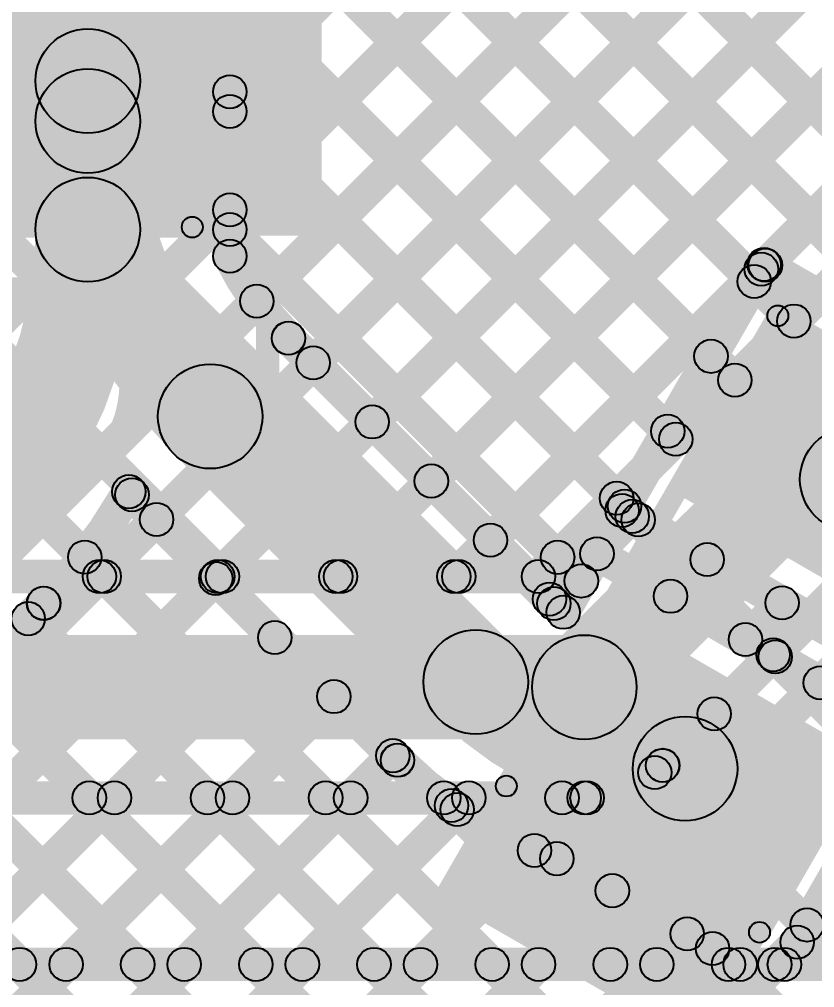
# Model space of a CAD drawing. Header units: millimetres. Extents: x 0 to 5.55, y 0 to 1.02.
# Drawn here: x 2.7196 to 2.91, y 0.3549 to 0.5868 of the extents above; entities that cross this region are included whole.
import ezdxf

# ---------------------------------------------------------------- set-up
doc = ezdxf.new("R2010")
doc.units = ezdxf.units.MM
doc.header["$MEASUREMENT"] = 0
for name, color, linetype in [('BottomLayer', 5, 'Continuous'), ('TopLayer', 1, 'Continuous'), ('TopOverlay', 2, 'Continuous'), ('TopPaste', 8, 'Continuous'), ('TopSolder', 216, 'Continuous')]:
    doc.layers.add(name, color=color, linetype=linetype)

# ---------------------------------------------------------------- blocks, each defined once
blk = doc.blocks.new('LED_0805_39')
at = {"layer": 'TopLayer'}
for points in [[(-0.05999, 0.03001), (-0.01999, 0.03001), (-0.01999, -0.02999), (-0.05999, -0.02999)], [(0.02001, 0.03001), (0.06001, 0.03001), (0.06001, -0.02999), (0.02001, -0.02999)]]:
    blk.add_hatch(color=1, dxfattribs=at).paths.add_polyline_path(points)
at = {"layer": 'TopOverlay'}
h = blk.add_hatch(color=2, dxfattribs=at)
edge = h.paths.add_edge_path()
edge.add_arc((-0.06499, 0.03501), 0.0025, 0, 360)
h = blk.add_hatch(color=2, dxfattribs=at)
edge = h.paths.add_edge_path()
edge.add_arc((-0.06499, 0.03501), 0.0025, 0, 360)
for points in [[(-0.06499, 0.03251), (-0.06499, 0.03751), (0.06501, 0.03751), (0.06501, 0.03251)], [(-0.06249, -0.03499), (-0.06749, -0.03499), (-0.06749, 0.03501), (-0.06249, 0.03501)], [(0.06751, -0.03499), (0.06251, -0.03499), (0.06251, 0.03501), (0.06751, 0.03501)], [(0.09601, 0.03701), (0.06401, 0.03701), (0.06401, -0.03699), (0.09601, -0.03699)], [(-0.06499, -0.03749), (-0.06499, -0.03249), (0.06501, -0.03249), (0.06501, -0.03749)]]:
    blk.add_hatch(color=2, dxfattribs=at).paths.add_polyline_path(points)
h = blk.add_hatch(color=2, dxfattribs=at)
edge = h.paths.add_edge_path()
edge.add_arc((0.06501, 0.03501), 0.0025, 0, 360)
h = blk.add_hatch(color=2, dxfattribs=at)
edge = h.paths.add_edge_path()
edge.add_arc((0.06501, 0.03501), 0.0025, 0, 360)
h = blk.add_hatch(color=2, dxfattribs=at)
edge = h.paths.add_edge_path()
edge.add_arc((-0.06499, -0.03499), 0.0025, 0, 360)
h = blk.add_hatch(color=2, dxfattribs=at)
edge = h.paths.add_edge_path()
edge.add_arc((-0.06499, -0.03499), 0.0025, 0, 360)
h = blk.add_hatch(color=2, dxfattribs=at)
edge = h.paths.add_edge_path()
edge.add_arc((0.06501, -0.03499), 0.0025, 0, 360)
h = blk.add_hatch(color=2, dxfattribs=at)
edge = h.paths.add_edge_path()
edge.add_arc((0.06501, -0.03499), 0.0025, 0, 360)
at = {"layer": 'TopPaste'}
for points in [[(-0.05999, 0.03001), (-0.01999, 0.03001), (-0.01999, -0.02999), (-0.05999, -0.02999)], [(0.02001, 0.03001), (0.06001, 0.03001), (0.06001, -0.02999), (0.02001, -0.02999)]]:
    blk.add_hatch(color=8, dxfattribs=at).paths.add_polyline_path(points)
at = {"layer": 'TopSolder'}
for points in [[(-0.06399, 0.03401), (-0.01599, 0.03401), (-0.01599, -0.03399), (-0.06399, -0.03399)], [(0.01601, 0.03401), (0.06401, 0.03401), (0.06401, -0.03399), (0.01601, -0.03399)]]:
    blk.add_hatch(color=216, dxfattribs=at).paths.add_polyline_path(points)
at = {"layer": 'TopOverlay'}
for centre in [(-0.06499, 0.03501), (-0.06499, 0.03501), (0.06501, 0.03501), (0.06501, 0.03501), (-0.06499, -0.03499), (-0.06499, -0.03499), (0.06501, -0.03499), (0.06501, -0.03499)]:
    blk.add_circle(centre, 0.0025, dxfattribs=at)
blk = doc.blocks.new('LED_0805_42')
at = {"layer": 'TopLayer'}
for points in [[(-0.05999, 0.03001), (-0.01999, 0.03001), (-0.01999, -0.02999), (-0.05999, -0.02999)], [(0.02001, 0.03001), (0.06001, 0.03001), (0.06001, -0.02999), (0.02001, -0.02999)]]:
    blk.add_hatch(color=1, dxfattribs=at).paths.add_polyline_path(points)
at = {"layer": 'TopOverlay'}
h = blk.add_hatch(color=2, dxfattribs=at)
edge = h.paths.add_edge_path()
edge.add_arc((-0.06499, 0.03501), 0.0025, 0, 360)
h = blk.add_hatch(color=2, dxfattribs=at)
edge = h.paths.add_edge_path()
edge.add_arc((-0.06499, 0.03501), 0.0025, 0, 360)
for points in [[(0.06501, 0.03751), (0.06501, 0.03251), (-0.06499, 0.03251), (-0.06499, 0.03751)], [(-0.06249, -0.03499), (-0.06749, -0.03499), (-0.06749, 0.03501), (-0.06249, 0.03501)], [(0.06751, -0.03499), (0.06251, -0.03499), (0.06251, 0.03501), (0.06751, 0.03501)], [(0.09601, 0.03701), (0.06401, 0.03701), (0.06401, -0.03699), (0.09601, -0.03699)], [(0.06501, -0.03249), (0.06501, -0.03749), (-0.06499, -0.03749), (-0.06499, -0.03249)]]:
    blk.add_hatch(color=2, dxfattribs=at).paths.add_polyline_path(points)
h = blk.add_hatch(color=2, dxfattribs=at)
edge = h.paths.add_edge_path()
edge.add_arc((0.06501, 0.03501), 0.0025, 0, 360)
h = blk.add_hatch(color=2, dxfattribs=at)
edge = h.paths.add_edge_path()
edge.add_arc((0.06501, 0.03501), 0.0025, 0, 360)
h = blk.add_hatch(color=2, dxfattribs=at)
edge = h.paths.add_edge_path()
edge.add_arc((-0.06499, -0.03499), 0.0025, 0, 360)
h = blk.add_hatch(color=2, dxfattribs=at)
edge = h.paths.add_edge_path()
edge.add_arc((-0.06499, -0.03499), 0.0025, 0, 360)
h = blk.add_hatch(color=2, dxfattribs=at)
edge = h.paths.add_edge_path()
edge.add_arc((0.06501, -0.03499), 0.0025, 0, 360)
h = blk.add_hatch(color=2, dxfattribs=at)
edge = h.paths.add_edge_path()
edge.add_arc((0.06501, -0.03499), 0.0025, 0, 360)
at = {"layer": 'TopPaste'}
for points in [[(-0.05999, 0.03001), (-0.01999, 0.03001), (-0.01999, -0.02999), (-0.05999, -0.02999)], [(0.02001, 0.03001), (0.06001, 0.03001), (0.06001, -0.02999), (0.02001, -0.02999)]]:
    blk.add_hatch(color=8, dxfattribs=at).paths.add_polyline_path(points)
at = {"layer": 'TopSolder'}
for points in [[(-0.06399, 0.03401), (-0.01599, 0.03401), (-0.01599, -0.03399), (-0.06399, -0.03399)], [(0.01601, 0.03401), (0.06401, 0.03401), (0.06401, -0.03399), (0.01601, -0.03399)]]:
    blk.add_hatch(color=216, dxfattribs=at).paths.add_polyline_path(points)
at = {"layer": 'TopOverlay'}
for centre in [(-0.06499, 0.03501), (-0.06499, 0.03501), (0.06501, 0.03501), (0.06501, 0.03501), (-0.06499, -0.03499), (-0.06499, -0.03499), (0.06501, -0.03499), (0.06501, -0.03499)]:
    blk.add_circle(centre, 0.0025, dxfattribs=at)

msp = doc.modelspace()

# ---------------------------------------------------------------- hatches: boundary and pattern name
at = {"layer": 'BottomLayer'}
for points in [[(2.47498, 0.71267), (2.48063, 0.71833), (2.74278, 0.45619), (2.73712, 0.45053)], [(2.50326, 0.71267), (2.50892, 0.71833), (2.77106, 0.45619), (2.7654, 0.45053)], [(2.52769, 0.0386), (2.52204, 0.04426), (3.19511, 0.71733), (3.20076, 0.71167)], [(2.53154, 0.71267), (2.5372, 0.71833), (2.79934, 0.45619), (2.79369, 0.45053)], [(2.55598, 0.0386), (2.55032, 0.04426), (3.22339, 0.71733), (3.22905, 0.71167)], [(2.55983, 0.71267), (2.56549, 0.71833), (2.82763, 0.45619), (2.82197, 0.45053)], [(2.58811, 0.71267), (2.59377, 0.71833), (2.85131, 0.46079), (2.84565, 0.45513)], [(2.60021, 0.45053), (2.59455, 0.45619), (2.85669, 0.71833), (2.86235, 0.71267)], [(2.6164, 0.71267), (2.62205, 0.71833), (2.86545, 0.47493), (2.8598, 0.46927)], [(2.62849, 0.45053), (2.62284, 0.45619), (2.88498, 0.71833), (2.89064, 0.71267)], [(2.64468, 0.71267), (2.65034, 0.71833), (2.8796, 0.48907), (2.87394, 0.48342)], [(2.65678, 0.45053), (2.65112, 0.45619), (2.91326, 0.71833), (2.91892, 0.71267)], [(2.67297, 0.71267), (2.67862, 0.71833), (2.89374, 0.50321), (2.88808, 0.49756)], [(2.68506, 0.45053), (2.6794, 0.45619), (2.94155, 0.71833), (2.9472, 0.71267)], [(2.70125, 0.71267), (2.70691, 0.71833), (2.90788, 0.51736), (2.90222, 0.5117)], [(2.71335, 0.45053), (2.70769, 0.45619), (2.96983, 0.71833), (2.97549, 0.71267)], [(2.72954, 0.71267), (2.73519, 0.71833), (2.92202, 0.5315), (2.91637, 0.52584)], [(2.74163, 0.45053), (2.73597, 0.45619), (2.99812, 0.71833), (3.00377, 0.71267)], [(2.75782, 0.71267), (2.76348, 0.71833), (2.93686, 0.54494), (2.93121, 0.53928)], [(2.76991, 0.45053), (2.76426, 0.45619), (3.0264, 0.71833), (3.03206, 0.71267)], [(2.7982, 0.45053), (2.79254, 0.45619), (3.05468, 0.71833), (3.06034, 0.71267)], [(2.82648, 0.45053), (2.82083, 0.45619), (3.08297, 0.71833), (3.08863, 0.71267)], [(2.58426, 0.0386), (2.57861, 0.04426), (3.23117, 0.69683), (3.23683, 0.69117)], [(2.84671, 0.45053), (2.84105, 0.45619), (2.92543, 0.54057), (2.93109, 0.53491)], [(2.8637, 0.41802), (2.84602, 0.4357), (2.93816, 0.52784), (2.95584, 0.51016)], [(2.87646, 0.40532), (2.8708, 0.41098), (2.96291, 0.50309), (2.96857, 0.49743)], [(2.252, 0.44936), (2.252, 0.45736), (2.84388, 0.45736), (2.84388, 0.44936)], [(2.21734, 0.41436), (2.21734, 0.43936), (2.85486, 0.43936), (2.85486, 0.41436)], [(2.89727, 0.4318), (2.90293, 0.43745), (3.29612, 0.04426), (3.29047, 0.0386)], [(2.88313, 0.41765), (2.88879, 0.42331), (3.26784, 0.04426), (3.26218, 0.0386)], [(2.8689, 0.4036), (2.87456, 0.40925), (3.14555, 0.13826), (3.1399, 0.1326)], [(2.252, 0.39636), (2.252, 0.40436), (2.85486, 0.40436), (2.85486, 0.39636)], [(2.47113, 0.0386), (2.46547, 0.04426), (2.82439, 0.40319), (2.83005, 0.39753)], [(2.48811, 0.14044), (2.48245, 0.14609), (2.73954, 0.40319), (2.7452, 0.39753)], [(2.49323, 0.08899), (2.48757, 0.09465), (2.79611, 0.40319), (2.80177, 0.39753)], [(2.4965, 0.12054), (2.49084, 0.1262), (2.76783, 0.40319), (2.77348, 0.39753)], [(2.49941, 0.0386), (2.49375, 0.04426), (2.85269, 0.40319), (2.85834, 0.39754)], [(2.67698, 0.39753), (2.68264, 0.40319), (2.94756, 0.13826), (2.94191, 0.1326)], [(2.70527, 0.39753), (2.71092, 0.40319), (2.97585, 0.13826), (2.97019, 0.1326)], [(2.73355, 0.39753), (2.73921, 0.40319), (3.00413, 0.13826), (2.99848, 0.1326)], [(2.76183, 0.39753), (2.76749, 0.40319), (3.03242, 0.13826), (3.02676, 0.1326)], [(2.79012, 0.39753), (2.79578, 0.40319), (3.0607, 0.13826), (3.05504, 0.1326)], [(2.8184, 0.39753), (2.82406, 0.40319), (3.08899, 0.13826), (3.08333, 0.1326)], [(2.84669, 0.39753), (2.85234, 0.40319), (3.11727, 0.13826), (3.11161, 0.1326)]]:
    msp.add_hatch(color=5, dxfattribs=at).paths.add_polyline_path(points)
h = msp.add_hatch(color=5, dxfattribs=at)
edge = h.paths.add_edge_path()
edge.add_arc((2.90505, 0.51453), 0.004, 0, 360)
h = msp.add_hatch(color=5, dxfattribs=at)
edge = h.paths.add_edge_path()
edge.add_arc((2.89091, 0.50039), 0.004, 0, 360)
h = msp.add_hatch(color=5, dxfattribs=at)
edge = h.paths.add_edge_path()
edge.add_arc((2.87677, 0.48624), 0.004, 0, 360)
h = msp.add_hatch(color=5, dxfattribs=at)
edge = h.paths.add_edge_path()
edge.add_arc((2.86262, 0.4721), 0.004, 0, 360)
h = msp.add_hatch(color=5, dxfattribs=at)
edge = h.paths.add_edge_path()
edge.add_arc((2.84848, 0.45796), 0.004, 0, 360)
h = msp.add_hatch(color=5, dxfattribs=at)
edge = h.paths.add_edge_path()
edge.add_arc((2.7388, 0.45336), 0.004, 0, 360)
h = msp.add_hatch(color=5, dxfattribs=at)
edge = h.paths.add_edge_path()
edge.add_arc((2.73995, 0.45336), 0.004, 0, 360)
h = msp.add_hatch(color=5, dxfattribs=at)
edge = h.paths.add_edge_path()
edge.add_arc((2.76709, 0.45336), 0.004, 0, 360)
h = msp.add_hatch(color=5, dxfattribs=at)
edge = h.paths.add_edge_path()
edge.add_arc((2.76823, 0.45336), 0.004, 0, 360)
h = msp.add_hatch(color=5, dxfattribs=at)
edge = h.paths.add_edge_path()
edge.add_arc((2.79537, 0.45336), 0.004, 0, 360)
h = msp.add_hatch(color=5, dxfattribs=at)
edge = h.paths.add_edge_path()
edge.add_arc((2.79652, 0.45336), 0.004, 0, 360)
h = msp.add_hatch(color=5, dxfattribs=at)
edge = h.paths.add_edge_path()
edge.add_arc((2.82365, 0.45336), 0.004, 0, 360)
h = msp.add_hatch(color=5, dxfattribs=at)
edge = h.paths.add_edge_path()
edge.add_arc((2.8248, 0.45336), 0.004, 0, 360)
h = msp.add_hatch(color=5, dxfattribs=at)
edge = h.paths.add_edge_path()
edge.add_arc((2.84388, 0.45336), 0.004, 0, 360)
h = msp.add_hatch(color=5, dxfattribs=at)
edge = h.paths.add_edge_path()
edge.add_arc((2.84388, 0.45336), 0.004, 0, 360)
h = msp.add_hatch(color=5, dxfattribs=at)
edge = h.paths.add_edge_path()
edge.add_arc((2.85486, 0.42686), 0.0125, 0, 360)
h = msp.add_hatch(color=5, dxfattribs=at)
edge = h.paths.add_edge_path()
edge.add_arc((2.85486, 0.42686), 0.0125, 0, 360)
h = msp.add_hatch(color=5, dxfattribs=at)
edge = h.paths.add_edge_path()
edge.add_arc((2.9001, 0.43462), 0.004, 0, 360)
h = msp.add_hatch(color=5, dxfattribs=at)
edge = h.paths.add_edge_path()
edge.add_arc((2.88596, 0.42048), 0.004, 0, 360)
h = msp.add_hatch(color=5, dxfattribs=at)
edge = h.paths.add_edge_path()
edge.add_arc((2.87173, 0.40643), 0.004, 0, 360)
h = msp.add_hatch(color=5, dxfattribs=at)
edge = h.paths.add_edge_path()
edge.add_arc((2.8736, 0.40812), 0.004, 0, 360)
h = msp.add_hatch(color=5, dxfattribs=at)
edge = h.paths.add_edge_path()
edge.add_arc((2.87363, 0.40815), 0.004, 0, 360)
h = msp.add_hatch(color=5, dxfattribs=at)
edge = h.paths.add_edge_path()
edge.add_arc((2.87363, 0.40815), 0.004, 0, 360)
h = msp.add_hatch(color=5, dxfattribs=at)
edge = h.paths.add_edge_path()
edge.add_arc((2.73638, 0.40036), 0.004, 0, 360)
h = msp.add_hatch(color=5, dxfattribs=at)
edge = h.paths.add_edge_path()
edge.add_arc((2.74237, 0.40036), 0.004, 0, 360)
h = msp.add_hatch(color=5, dxfattribs=at)
edge = h.paths.add_edge_path()
edge.add_arc((2.76466, 0.40036), 0.004, 0, 360)
h = msp.add_hatch(color=5, dxfattribs=at)
edge = h.paths.add_edge_path()
edge.add_arc((2.77065, 0.40036), 0.004, 0, 360)
h = msp.add_hatch(color=5, dxfattribs=at)
edge = h.paths.add_edge_path()
edge.add_arc((2.79295, 0.40036), 0.004, 0, 360)
h = msp.add_hatch(color=5, dxfattribs=at)
edge = h.paths.add_edge_path()
edge.add_arc((2.79894, 0.40036), 0.004, 0, 360)
h = msp.add_hatch(color=5, dxfattribs=at)
edge = h.paths.add_edge_path()
edge.add_arc((2.82123, 0.40036), 0.004, 0, 360)
h = msp.add_hatch(color=5, dxfattribs=at)
edge = h.paths.add_edge_path()
edge.add_arc((2.82722, 0.40036), 0.004, 0, 360)
h = msp.add_hatch(color=5, dxfattribs=at)
edge = h.paths.add_edge_path()
edge.add_arc((2.84952, 0.40036), 0.004, 0, 360)
h = msp.add_hatch(color=5, dxfattribs=at)
edge = h.paths.add_edge_path()
edge.add_arc((2.85486, 0.40036), 0.004, 0, 360)
h = msp.add_hatch(color=5, dxfattribs=at)
edge = h.paths.add_edge_path()
edge.add_arc((2.85486, 0.40036), 0.004, 0, 360)
h = msp.add_hatch(color=5, dxfattribs=at)
edge = h.paths.add_edge_path()
edge.add_arc((2.85486, 0.40036), 0.004, 0, 360)
h = msp.add_hatch(color=5, dxfattribs=at)
edge = h.paths.add_edge_path()
edge.add_arc((2.85552, 0.40037), 0.004, 0, 360)
at = {"layer": 'TopLayer'}
for points in [[(2.77283, 0.5383), (2.76718, 0.54396), (3.21961, 0.9964), (3.22527, 0.99074)], [(2.77283, 0.56659), (2.76718, 0.57224), (3.19133, 0.9964), (3.19699, 0.99074)], [(2.7793, 0.51648), (2.77364, 0.52214), (3.2479, 0.9964), (3.25356, 0.99074)], [(2.79279, 0.50169), (2.78713, 0.50734), (3.27618, 0.9964), (3.28184, 0.99074)], [(2.80693, 0.48755), (2.80127, 0.4932), (3.30447, 0.9964), (3.31012, 0.99074)], [(2.82107, 0.4734), (2.81542, 0.47906), (3.33275, 0.9964), (3.33841, 0.99074)], [(2.90103, 0.52507), (2.89537, 0.53073), (3.36104, 0.9964), (3.36669, 0.99074)], [(2.90867, 0.36301), (2.90302, 0.36867), (3.53074, 0.9964), (3.5364, 0.99074)], [(2.76718, 0.70331), (2.77283, 0.70897), (2.93686, 0.54494), (2.93121, 0.53928)], [(2.74851, 0.57201), (2.72351, 0.57201), (2.72351, 0.70201), (2.74851, 0.70201)], [(2.76718, 0.67503), (2.77283, 0.68069), (2.92436, 0.52916), (2.91871, 0.5235)], [(2.75968, 0.65424), (2.76533, 0.6599), (2.89838, 0.52685), (2.89273, 0.52119)], [(2.75968, 0.62596), (2.76533, 0.63162), (2.88803, 0.50892), (2.88238, 0.50326)], [(2.77401, 0.53007), (2.76601, 0.53007), (2.76601, 0.61601), (2.77401, 0.61601)], [(2.76718, 0.59018), (2.77283, 0.59583), (2.87768, 0.49099), (2.87202, 0.48533)], [(2.74851, 0.56241), (2.72351, 0.56241), (2.72351, 0.57201), (2.74851, 0.57201)], [(2.76718, 0.56189), (2.77283, 0.56755), (2.86733, 0.47306), (2.86167, 0.4674)], [(2.74851, 0.53643), (2.72351, 0.53643), (2.72351, 0.56241), (2.74851, 0.56241)], [(2.76718, 0.53361), (2.77283, 0.53926), (2.85697, 0.45513), (2.85132, 0.44947)], [(2.8959, 0.52461), (2.8999, 0.53154), (2.92171, 0.51895), (2.91771, 0.51202)], [(2.83522, 0.45926), (2.82956, 0.46492), (2.89442, 0.52978), (2.90007, 0.52412)], [(2.86736, 0.46719), (2.86043, 0.47119), (2.89443, 0.53008), (2.90136, 0.52608)], [(2.78124, 0.50758), (2.7869, 0.51324), (2.85043, 0.44971), (2.84477, 0.44405)], [(2.75646, 0.48287), (2.77413, 0.50054), (2.83773, 0.43694), (2.82006, 0.41927)], [(2.74376, 0.4701), (2.74942, 0.47576), (2.81295, 0.41223), (2.80729, 0.40657)], [(2.86167, 0.4674), (2.86733, 0.47306), (2.87061, 0.46977), (2.86495, 0.46412)], [(2.84936, 0.44512), (2.8437, 0.45078), (2.86352, 0.4706), (2.86918, 0.46494)], [(2.8619, 0.46572), (2.8659, 0.47265), (2.94211, 0.42865), (2.93811, 0.42172)], [(2.64877, 0.35767), (2.64312, 0.36333), (2.74966, 0.46987), (2.75531, 0.46421)], [(2.86495, 0.46412), (2.87061, 0.46977), (2.90339, 0.43699), (2.89774, 0.43133)], [(2.8559, 0.45533), (2.8599, 0.46226), (2.93611, 0.41826), (2.93211, 0.41133)], [(2.73245, 0.4552), (2.73811, 0.46085), (2.83563, 0.36333), (2.82998, 0.35767)], [(2.85328, 0.4428), (2.84635, 0.4468), (2.85443, 0.4608), (2.86136, 0.4568)], [(2.87833, 0.4458), (2.87267, 0.45146), (2.88145, 0.46025), (2.88711, 0.45459)], [(2.67706, 0.35767), (2.6714, 0.36333), (2.7638, 0.45573), (2.76945, 0.45007)], [(2.69925, 0.41511), (2.69359, 0.42077), (2.72259, 0.44977), (2.72825, 0.44412)], [(2.89626, 0.43545), (2.8906, 0.44111), (2.89939, 0.44989), (2.90504, 0.44424)], [(2.71892, 0.44044), (2.72458, 0.4461), (2.80735, 0.36333), (2.80169, 0.35767)], [(2.70534, 0.35767), (2.69968, 0.36333), (2.77794, 0.44158), (2.7836, 0.43593)], [(2.91419, 0.4251), (2.90853, 0.43076), (2.91732, 0.43954), (2.92297, 0.43388)], [(2.70478, 0.4263), (2.71043, 0.43196), (2.77906, 0.36333), (2.77341, 0.35767)], [(2.73363, 0.35767), (2.72797, 0.36333), (2.79208, 0.42744), (2.79774, 0.42178)], [(2.69059, 0.41221), (2.69625, 0.41786), (2.75078, 0.36333), (2.74512, 0.35767)], [(2.90622, 0.3585), (2.8993, 0.3625), (2.93064, 0.4168), (2.93757, 0.4128)], [(2.76191, 0.35767), (2.75625, 0.36333), (2.80622, 0.4133), (2.81188, 0.40764)], [(2.67485, 0.39966), (2.68051, 0.40532), (2.7225, 0.36333), (2.71684, 0.35767)], [(2.82024, 0.39569), (2.8259, 0.40135), (2.86392, 0.36333), (2.85826, 0.35767)], [(2.79019, 0.35767), (2.78454, 0.36333), (2.82161, 0.4004), (2.82727, 0.39475)], [(2.81848, 0.35767), (2.81282, 0.36333), (2.8401, 0.39061), (2.84576, 0.38495)], [(2.84629, 0.38236), (2.85029, 0.38928), (2.89415, 0.36396), (2.89015, 0.35704)], [(2.84676, 0.35767), (2.84111, 0.36333), (2.85875, 0.38098), (2.86441, 0.37532)], [(2.90538, 0.36712), (2.91104, 0.37277), (2.92049, 0.36333), (2.91483, 0.35767)], [(2.87505, 0.35767), (2.86939, 0.36333), (2.87669, 0.37062), (2.88234, 0.36497)], [(2.90333, 0.35767), (2.89767, 0.36333), (2.90302, 0.36867), (2.90867, 0.36301)], [(2.88275, 0.36146), (2.88841, 0.36712), (2.8922, 0.36333), (2.88654, 0.35767)], [(2.51585, 0.3565), (2.51585, 0.3645), (2.89215, 0.3645), (2.89215, 0.3565)], [(2.89215, 0.3565), (2.89215, 0.3645), (2.90276, 0.3645), (2.90276, 0.3565)], [(2.90276, 0.3565), (2.90276, 0.3645), (3.549, 0.3645), (3.549, 0.3565)]]:
    msp.add_hatch(color=1, dxfattribs=at).paths.add_polyline_path(points)
h = msp.add_hatch(color=1, dxfattribs=at)
edge = h.paths.add_edge_path()
edge.add_arc((2.73601, 0.57201), 0.0125, 0, 360)
h = msp.add_hatch(color=1, dxfattribs=at)
edge = h.paths.add_edge_path()
edge.add_arc((2.73601, 0.57201), 0.0125, 0, 360)
h = msp.add_hatch(color=1, dxfattribs=at)
edge = h.paths.add_edge_path()
edge.add_arc((2.73601, 0.56241), 0.0125, 0, 360)
h = msp.add_hatch(color=1, dxfattribs=at)
edge = h.paths.add_edge_path()
edge.add_arc((2.73601, 0.56241), 0.0125, 0, 360)
h = msp.add_hatch(color=1, dxfattribs=at)
edge = h.paths.add_edge_path()
edge.add_arc((2.73601, 0.56241), 0.0125, 0, 360)
h = msp.add_hatch(color=1, dxfattribs=at)
edge = h.paths.add_edge_path()
edge.add_arc((2.77001, 0.56942), 0.004, 0, 360)
h = msp.add_hatch(color=1, dxfattribs=at)
edge = h.paths.add_edge_path()
edge.add_arc((2.77001, 0.56472), 0.004, 0, 360)
h = msp.add_hatch(color=1, dxfattribs=at)
edge = h.paths.add_edge_path()
edge.add_arc((2.73601, 0.53643), 0.0125, 0, 360)
h = msp.add_hatch(color=1, dxfattribs=at)
edge = h.paths.add_edge_path()
edge.add_arc((2.73601, 0.53643), 0.0125, 0, 360)
h = msp.add_hatch(color=1, dxfattribs=at)
edge = h.paths.add_edge_path()
edge.add_arc((2.77001, 0.54113), 0.004, 0, 360)
h = msp.add_hatch(color=1, dxfattribs=at)
edge = h.paths.add_edge_path()
edge.add_arc((2.77001, 0.53644), 0.004, 0, 360)
h = msp.add_hatch(color=1, dxfattribs=at)
edge = h.paths.add_edge_path()
edge.add_arc((2.77001, 0.53007), 0.004, 0, 360)
h = msp.add_hatch(color=1, dxfattribs=at)
edge = h.paths.add_edge_path()
edge.add_arc((2.77001, 0.53007), 0.004, 0, 360)
h = msp.add_hatch(color=1, dxfattribs=at)
edge = h.paths.add_edge_path()
edge.add_arc((2.89725, 0.52695), 0.004, 0, 360)
h = msp.add_hatch(color=1, dxfattribs=at)
edge = h.paths.add_edge_path()
edge.add_arc((2.8979, 0.52808), 0.004, 0, 360)
h = msp.add_hatch(color=1, dxfattribs=at)
edge = h.paths.add_edge_path()
edge.add_arc((2.8979, 0.52808), 0.004, 0, 360)
h = msp.add_hatch(color=1, dxfattribs=at)
edge = h.paths.add_edge_path()
edge.add_arc((2.8982, 0.5279), 0.004, 0, 360)
h = msp.add_hatch(color=1, dxfattribs=at)
edge = h.paths.add_edge_path()
edge.add_arc((2.89556, 0.52402), 0.004, 0, 360)
h = msp.add_hatch(color=1, dxfattribs=at)
edge = h.paths.add_edge_path()
edge.add_arc((2.77647, 0.51931), 0.004, 0, 360)
h = msp.add_hatch(color=1, dxfattribs=at)
edge = h.paths.add_edge_path()
edge.add_arc((2.78403, 0.51044), 0.004, 0, 360)
h = msp.add_hatch(color=1, dxfattribs=at)
edge = h.paths.add_edge_path()
edge.add_arc((2.78407, 0.51041), 0.004, 0, 360)
h = msp.add_hatch(color=1, dxfattribs=at)
edge = h.paths.add_edge_path()
edge.add_arc((2.8852, 0.50609), 0.004, 0, 360)
h = msp.add_hatch(color=1, dxfattribs=at)
edge = h.paths.add_edge_path()
edge.add_arc((2.78996, 0.50452), 0.004, 0, 360)
h = msp.add_hatch(color=1, dxfattribs=at)
edge = h.paths.add_edge_path()
edge.add_arc((2.7653, 0.4917), 0.0125, 0, 360)
h = msp.add_hatch(color=1, dxfattribs=at)
edge = h.paths.add_edge_path()
edge.add_arc((2.7653, 0.4917), 0.0125, 0, 360)
h = msp.add_hatch(color=1, dxfattribs=at)
edge = h.paths.add_edge_path()
edge.add_arc((2.8041, 0.49037), 0.004, 0, 360)
h = msp.add_hatch(color=1, dxfattribs=at)
edge = h.paths.add_edge_path()
edge.add_arc((2.87485, 0.48816), 0.004, 0, 360)
h = msp.add_hatch(color=1, dxfattribs=at)
edge = h.paths.add_edge_path()
edge.add_arc((2.919, 0.47663), 0.0125, 0, 360)
h = msp.add_hatch(color=1, dxfattribs=at)
edge = h.paths.add_edge_path()
edge.add_arc((2.81824, 0.47623), 0.004, 0, 360)
h = msp.add_hatch(color=1, dxfattribs=at)
edge = h.paths.add_edge_path()
edge.add_arc((2.74585, 0.47368), 0.004, 0, 360)
h = msp.add_hatch(color=1, dxfattribs=at)
edge = h.paths.add_edge_path()
edge.add_arc((2.74659, 0.47293), 0.004, 0, 360)
h = msp.add_hatch(color=1, dxfattribs=at)
edge = h.paths.add_edge_path()
edge.add_arc((2.8639, 0.46919), 0.004, 0, 360)
h = msp.add_hatch(color=1, dxfattribs=at)
edge = h.paths.add_edge_path()
edge.add_arc((2.8639, 0.46919), 0.004, 0, 360)
h = msp.add_hatch(color=1, dxfattribs=at)
edge = h.paths.add_edge_path()
edge.add_arc((2.8645, 0.47023), 0.004, 0, 360)
h = msp.add_hatch(color=1, dxfattribs=at)
edge = h.paths.add_edge_path()
edge.add_arc((2.8645, 0.47023), 0.004, 0, 360)
h = msp.add_hatch(color=1, dxfattribs=at)
edge = h.paths.add_edge_path()
edge.add_arc((2.75248, 0.46704), 0.004, 0, 360)
h = msp.add_hatch(color=1, dxfattribs=at)
edge = h.paths.add_edge_path()
edge.add_arc((2.86635, 0.46777), 0.004, 0, 360)
h = msp.add_hatch(color=1, dxfattribs=at)
edge = h.paths.add_edge_path()
edge.add_arc((2.86778, 0.46694), 0.004, 0, 360)
h = msp.add_hatch(color=1, dxfattribs=at)
edge = h.paths.add_edge_path()
edge.add_arc((2.86778, 0.46694), 0.004, 0, 360)
h = msp.add_hatch(color=1, dxfattribs=at)
edge = h.paths.add_edge_path()
edge.add_arc((2.83239, 0.46209), 0.004, 0, 360)
h = msp.add_hatch(color=1, dxfattribs=at)
edge = h.paths.add_edge_path()
edge.add_arc((2.73528, 0.45802), 0.004, 0, 360)
h = msp.add_hatch(color=1, dxfattribs=at)
edge = h.paths.add_edge_path()
edge.add_arc((2.8579, 0.4588), 0.004, 0, 360)
h = msp.add_hatch(color=1, dxfattribs=at)
edge = h.paths.add_edge_path()
edge.add_arc((2.8579, 0.4588), 0.004, 0, 360)
h = msp.add_hatch(color=1, dxfattribs=at)
edge = h.paths.add_edge_path()
edge.add_arc((2.88428, 0.45742), 0.004, 0, 360)
h = msp.add_hatch(color=1, dxfattribs=at)
edge = h.paths.add_edge_path()
edge.add_arc((2.76663, 0.4529), 0.004, 0, 360)
h = msp.add_hatch(color=1, dxfattribs=at)
edge = h.paths.add_edge_path()
edge.add_arc((2.85415, 0.4523), 0.004, 0, 360)
h = msp.add_hatch(color=1, dxfattribs=at)
edge = h.paths.add_edge_path()
edge.add_arc((2.8755, 0.44863), 0.004, 0, 360)
h = msp.add_hatch(color=1, dxfattribs=at)
edge = h.paths.add_edge_path()
edge.add_arc((2.72542, 0.44695), 0.004, 0, 360)
h = msp.add_hatch(color=1, dxfattribs=at)
edge = h.paths.add_edge_path()
edge.add_arc((2.72546, 0.44698), 0.004, 0, 360)
h = msp.add_hatch(color=1, dxfattribs=at)
edge = h.paths.add_edge_path()
edge.add_arc((2.84653, 0.44795), 0.004, 0, 360)
h = msp.add_hatch(color=1, dxfattribs=at)
edge = h.paths.add_edge_path()
edge.add_arc((2.8476, 0.44688), 0.004, 0, 360)
h = msp.add_hatch(color=1, dxfattribs=at)
edge = h.paths.add_edge_path()
edge.add_arc((2.90221, 0.44706), 0.004, 0, 360)
h = msp.add_hatch(color=1, dxfattribs=at)
edge = h.paths.add_edge_path()
edge.add_arc((2.84982, 0.4448), 0.004, 0, 360)
h = msp.add_hatch(color=1, dxfattribs=at)
edge = h.paths.add_edge_path()
edge.add_arc((2.72175, 0.44327), 0.004, 0, 360)
h = msp.add_hatch(color=1, dxfattribs=at)
edge = h.paths.add_edge_path()
edge.add_arc((2.78077, 0.43876), 0.004, 0, 360)
h = msp.add_hatch(color=1, dxfattribs=at)
edge = h.paths.add_edge_path()
edge.add_arc((2.82889, 0.42811), 0.0125, 0, 360)
h = msp.add_hatch(color=1, dxfattribs=at)
edge = h.paths.add_edge_path()
edge.add_arc((2.82889, 0.42811), 0.0125, 0, 360)
h = msp.add_hatch(color=1, dxfattribs=at)
edge = h.paths.add_edge_path()
edge.add_arc((2.89343, 0.43828), 0.004, 0, 360)
h = msp.add_hatch(color=1, dxfattribs=at)
edge = h.paths.add_edge_path()
edge.add_arc((2.90057, 0.43416), 0.004, 0, 360)
h = msp.add_hatch(color=1, dxfattribs=at)
edge = h.paths.add_edge_path()
edge.add_arc((2.91136, 0.42793), 0.004, 0, 360)
h = msp.add_hatch(color=1, dxfattribs=at)
edge = h.paths.add_edge_path()
edge.add_arc((2.79491, 0.42461), 0.004, 0, 360)
h = msp.add_hatch(color=1, dxfattribs=at)
edge = h.paths.add_edge_path()
edge.add_arc((2.879, 0.40735), 0.0125, 0, 360)
h = msp.add_hatch(color=1, dxfattribs=at)
edge = h.paths.add_edge_path()
edge.add_arc((2.80905, 0.41047), 0.004, 0, 360)
h = msp.add_hatch(color=1, dxfattribs=at)
edge = h.paths.add_edge_path()
edge.add_arc((2.81012, 0.4094), 0.004, 0, 360)
h = msp.add_hatch(color=1, dxfattribs=at)
edge = h.paths.add_edge_path()
edge.add_arc((2.81016, 0.40937), 0.004, 0, 360)
h = msp.add_hatch(color=1, dxfattribs=at)
edge = h.paths.add_edge_path()
edge.add_arc((2.82307, 0.39852), 0.004, 0, 360)
h = msp.add_hatch(color=1, dxfattribs=at)
edge = h.paths.add_edge_path()
edge.add_arc((2.82444, 0.39757), 0.004, 0, 360)
h = msp.add_hatch(color=1, dxfattribs=at)
edge = h.paths.add_edge_path()
edge.add_arc((2.84293, 0.38778), 0.004, 0, 360)
h = msp.add_hatch(color=1, dxfattribs=at)
edge = h.paths.add_edge_path()
edge.add_arc((2.84829, 0.38582), 0.004, 0, 360)
h = msp.add_hatch(color=1, dxfattribs=at)
edge = h.paths.add_edge_path()
edge.add_arc((2.84829, 0.38582), 0.004, 0, 360)
h = msp.add_hatch(color=1, dxfattribs=at)
edge = h.paths.add_edge_path()
edge.add_arc((2.86158, 0.37815), 0.004, 0, 360)
h = msp.add_hatch(color=1, dxfattribs=at)
edge = h.paths.add_edge_path()
edge.add_arc((2.90821, 0.36994), 0.004, 0, 360)
h = msp.add_hatch(color=1, dxfattribs=at)
edge = h.paths.add_edge_path()
edge.add_arc((2.87951, 0.3678), 0.004, 0, 360)
h = msp.add_hatch(color=1, dxfattribs=at)
edge = h.paths.add_edge_path()
edge.add_arc((2.90584, 0.36584), 0.004, 0, 360)
h = msp.add_hatch(color=1, dxfattribs=at)
edge = h.paths.add_edge_path()
edge.add_arc((2.90584, 0.36584), 0.004, 0, 360)
h = msp.add_hatch(color=1, dxfattribs=at)
edge = h.paths.add_edge_path()
edge.add_arc((2.88558, 0.36429), 0.004, 0, 360)
h = msp.add_hatch(color=1, dxfattribs=at)
edge = h.paths.add_edge_path()
edge.add_arc((2.71967, 0.3605), 0.004, 0, 360)
h = msp.add_hatch(color=1, dxfattribs=at)
edge = h.paths.add_edge_path()
edge.add_arc((2.7308, 0.3605), 0.004, 0, 360)
h = msp.add_hatch(color=1, dxfattribs=at)
edge = h.paths.add_edge_path()
edge.add_arc((2.74795, 0.3605), 0.004, 0, 360)
h = msp.add_hatch(color=1, dxfattribs=at)
edge = h.paths.add_edge_path()
edge.add_arc((2.75908, 0.3605), 0.004, 0, 360)
h = msp.add_hatch(color=1, dxfattribs=at)
edge = h.paths.add_edge_path()
edge.add_arc((2.77624, 0.3605), 0.004, 0, 360)
h = msp.add_hatch(color=1, dxfattribs=at)
edge = h.paths.add_edge_path()
edge.add_arc((2.78737, 0.3605), 0.004, 0, 360)
h = msp.add_hatch(color=1, dxfattribs=at)
edge = h.paths.add_edge_path()
edge.add_arc((2.80452, 0.3605), 0.004, 0, 360)
h = msp.add_hatch(color=1, dxfattribs=at)
edge = h.paths.add_edge_path()
edge.add_arc((2.81565, 0.3605), 0.004, 0, 360)
h = msp.add_hatch(color=1, dxfattribs=at)
edge = h.paths.add_edge_path()
edge.add_arc((2.8328, 0.3605), 0.004, 0, 360)
h = msp.add_hatch(color=1, dxfattribs=at)
edge = h.paths.add_edge_path()
edge.add_arc((2.84393, 0.3605), 0.004, 0, 360)
h = msp.add_hatch(color=1, dxfattribs=at)
edge = h.paths.add_edge_path()
edge.add_arc((2.86109, 0.3605), 0.004, 0, 360)
h = msp.add_hatch(color=1, dxfattribs=at)
edge = h.paths.add_edge_path()
edge.add_arc((2.87222, 0.3605), 0.004, 0, 360)
h = msp.add_hatch(color=1, dxfattribs=at)
edge = h.paths.add_edge_path()
edge.add_arc((2.88937, 0.3605), 0.004, 0, 360)
h = msp.add_hatch(color=1, dxfattribs=at)
edge = h.paths.add_edge_path()
edge.add_arc((2.89215, 0.3605), 0.004, 0, 360)
h = msp.add_hatch(color=1, dxfattribs=at)
edge = h.paths.add_edge_path()
edge.add_arc((2.89215, 0.3605), 0.004, 0, 360)
h = msp.add_hatch(color=1, dxfattribs=at)
edge = h.paths.add_edge_path()
edge.add_arc((2.89215, 0.3605), 0.004, 0, 360)
h = msp.add_hatch(color=1, dxfattribs=at)
edge = h.paths.add_edge_path()
edge.add_arc((2.9005, 0.3605), 0.004, 0, 360)
h = msp.add_hatch(color=1, dxfattribs=at)
edge = h.paths.add_edge_path()
edge.add_arc((2.90276, 0.3605), 0.004, 0, 360)
h = msp.add_hatch(color=1, dxfattribs=at)
edge = h.paths.add_edge_path()
edge.add_arc((2.90276, 0.3605), 0.004, 0, 360)
h = msp.add_hatch(color=1, dxfattribs=at)
edge = h.paths.add_edge_path()
edge.add_arc((2.90276, 0.3605), 0.004, 0, 360)

# ---------------------------------------------------------------- linework, layer by layer
at = {"layer": 'BottomLayer', "const_width": 0.008}
for points in [[(2.87363, 0.40815, -0.199375), (2.85486, 0.40036)], [(2.8736, 0.40812, -0.198912), (2.85486, 0.40036)]]:
    msp.add_lwpolyline(points, format="xyb", dxfattribs=at)
at = {"layer": 'BottomLayer'}
for centre, radius in [((2.90505, 0.51453), 0.004), ((2.89091, 0.50039), 0.004), ((2.87677, 0.48624), 0.004), ((2.86262, 0.4721), 0.004), ((2.84848, 0.45796), 0.004), ((2.7388, 0.45336), 0.004), ((2.73995, 0.45336), 0.004), ((2.76709, 0.45336), 0.004), ((2.76823, 0.45336), 0.004), ((2.79537, 0.45336), 0.004), ((2.79652, 0.45336), 0.004), ((2.82365, 0.45336), 0.004), ((2.8248, 0.45336), 0.004), ((2.84388, 0.45336), 0.004), ((2.84388, 0.45336), 0.004), ((2.85486, 0.42686), 0.0125), ((2.85486, 0.42686), 0.0125), ((2.9001, 0.43462), 0.004), ((2.88596, 0.42048), 0.004), ((2.87173, 0.40643), 0.004), ((2.8736, 0.40812), 0.004), ((2.87363, 0.40815), 0.004), ((2.87363, 0.40815), 0.004), ((2.73638, 0.40036), 0.004), ((2.74237, 0.40036), 0.004), ((2.76466, 0.40036), 0.004), ((2.77065, 0.40036), 0.004), ((2.79295, 0.40036), 0.004), ((2.79894, 0.40036), 0.004), ((2.82123, 0.40036), 0.004), ((2.82722, 0.40036), 0.004), ((2.84952, 0.40036), 0.004), ((2.85486, 0.40036), 0.004), ((2.85486, 0.40036), 0.004), ((2.85486, 0.40036), 0.004), ((2.85552, 0.40037), 0.004)]:
    msp.add_circle(centre, radius, dxfattribs=at)
at = {"layer": 'TopLayer'}
for points, const_width in [([(2.7653, 0.4917, -0.198912), (2.73601, 0.56241)], 0.025), ([(2.73601, 0.53643, -0.198912), (2.70672, 0.46572)], 0.025), ([(2.78403, 0.51044, -0.082615), (2.77001, 0.53007)], 0.008), ([(2.74585, 0.47368, -0.066696), (2.72546, 0.44698)], 0.008), ([(2.879, 0.40735, -0.198912), (2.82889, 0.42811)], 0.025), ([(2.84829, 0.38582, -0.116656), (2.81016, 0.40937)], 0.008)]:
    msp.add_lwpolyline(points, format="xyb", dxfattribs=dict(at, const_width=const_width))
for centre, radius in [((2.73601, 0.57201), 0.0125), ((2.73601, 0.57201), 0.0125), ((2.73601, 0.56241), 0.0125), ((2.73601, 0.56241), 0.0125), ((2.73601, 0.56241), 0.0125), ((2.77001, 0.56942), 0.004), ((2.77001, 0.56472), 0.004), ((2.73601, 0.53643), 0.0125), ((2.73601, 0.53643), 0.0125), ((2.77001, 0.54113), 0.004), ((2.77001, 0.53644), 0.004), ((2.77001, 0.53007), 0.004), ((2.77001, 0.53007), 0.004), ((2.89725, 0.52695), 0.004), ((2.8979, 0.52808), 0.004), ((2.8979, 0.52808), 0.004), ((2.8982, 0.5279), 0.004), ((2.89556, 0.52402), 0.004), ((2.77647, 0.51931), 0.004), ((2.78403, 0.51044), 0.004), ((2.78407, 0.51041), 0.004), ((2.8852, 0.50609), 0.004), ((2.78996, 0.50452), 0.004), ((2.7653, 0.4917), 0.0125), ((2.7653, 0.4917), 0.0125), ((2.8041, 0.49037), 0.004), ((2.87485, 0.48816), 0.004), ((2.919, 0.47663), 0.0125), ((2.81824, 0.47623), 0.004), ((2.74585, 0.47368), 0.004), ((2.74659, 0.47293), 0.004), ((2.8639, 0.46919), 0.004), ((2.8639, 0.46919), 0.004), ((2.8645, 0.47023), 0.004), ((2.8645, 0.47023), 0.004), ((2.75248, 0.46704), 0.004), ((2.86635, 0.46777), 0.004), ((2.86778, 0.46694), 0.004), ((2.86778, 0.46694), 0.004), ((2.83239, 0.46209), 0.004), ((2.73528, 0.45802), 0.004), ((2.8579, 0.4588), 0.004), ((2.8579, 0.4588), 0.004), ((2.88428, 0.45742), 0.004), ((2.76663, 0.4529), 0.004), ((2.85415, 0.4523), 0.004), ((2.8755, 0.44863), 0.004), ((2.72542, 0.44695), 0.004), ((2.72546, 0.44698), 0.004), ((2.84653, 0.44795), 0.004), ((2.8476, 0.44688), 0.004), ((2.90221, 0.44706), 0.004), ((2.84982, 0.4448), 0.004), ((2.72175, 0.44327), 0.004), ((2.78077, 0.43876), 0.004), ((2.82889, 0.42811), 0.0125), ((2.82889, 0.42811), 0.0125), ((2.89343, 0.43828), 0.004), ((2.90057, 0.43416), 0.004), ((2.91136, 0.42793), 0.004), ((2.79491, 0.42461), 0.004), ((2.879, 0.40735), 0.0125), ((2.80905, 0.41047), 0.004), ((2.81012, 0.4094), 0.004), ((2.81016, 0.40937), 0.004), ((2.82307, 0.39852), 0.004), ((2.82444, 0.39757), 0.004), ((2.84293, 0.38778), 0.004), ((2.84829, 0.38582), 0.004), ((2.84829, 0.38582), 0.004), ((2.86158, 0.37815), 0.004), ((2.90821, 0.36994), 0.004), ((2.87951, 0.3678), 0.004), ((2.90584, 0.36584), 0.004), ((2.90584, 0.36584), 0.004), ((2.88558, 0.36429), 0.004), ((2.71967, 0.3605), 0.004), ((2.7308, 0.3605), 0.004), ((2.74795, 0.3605), 0.004), ((2.75908, 0.3605), 0.004), ((2.77624, 0.3605), 0.004), ((2.78737, 0.3605), 0.004), ((2.80452, 0.3605), 0.004), ((2.81565, 0.3605), 0.004), ((2.8328, 0.3605), 0.004), ((2.84393, 0.3605), 0.004), ((2.86109, 0.3605), 0.004), ((2.87222, 0.3605), 0.004), ((2.88937, 0.3605), 0.004), ((2.89215, 0.3605), 0.004), ((2.89215, 0.3605), 0.004), ((2.89215, 0.3605), 0.004), ((2.9005, 0.3605), 0.004), ((2.90276, 0.3605), 0.004), ((2.90276, 0.3605), 0.004), ((2.90276, 0.3605), 0.004)]:
    msp.add_circle(centre, radius, dxfattribs=at)
at = {"layer": 'TopOverlay', "const_width": 0.01}
for points in [[(3.09624, 0.50003, 1), (2.30883, 0.50003, 1)], [(3.05687, 0.50003, 1), (2.3482, 0.50003, 1)]]:
    msp.add_lwpolyline(points, format="xyb", close=True, dxfattribs=at)

# ---------------------------------------------------------------- block references
for name, p, rotation in [('LED_0805_39', (2.696, 0.572), 360), ('LED_0805_42', (2.899, 0.442), 240)]:
    msp.add_blockref(name, p, dxfattribs=dict(rotation=rotation))

# ---------------------------------------------------------------- texts
at = {"layer": 'TopOverlay'}
msp.add_text('LED4', height=0.05, dxfattribs=at).set_placement((2.623, 0.475))
msp.add_text('LED1', height=0.05, rotation=60, dxfattribs=at).set_placement((2.936, 0.306))

doc.saveas('drawing.dxf')
